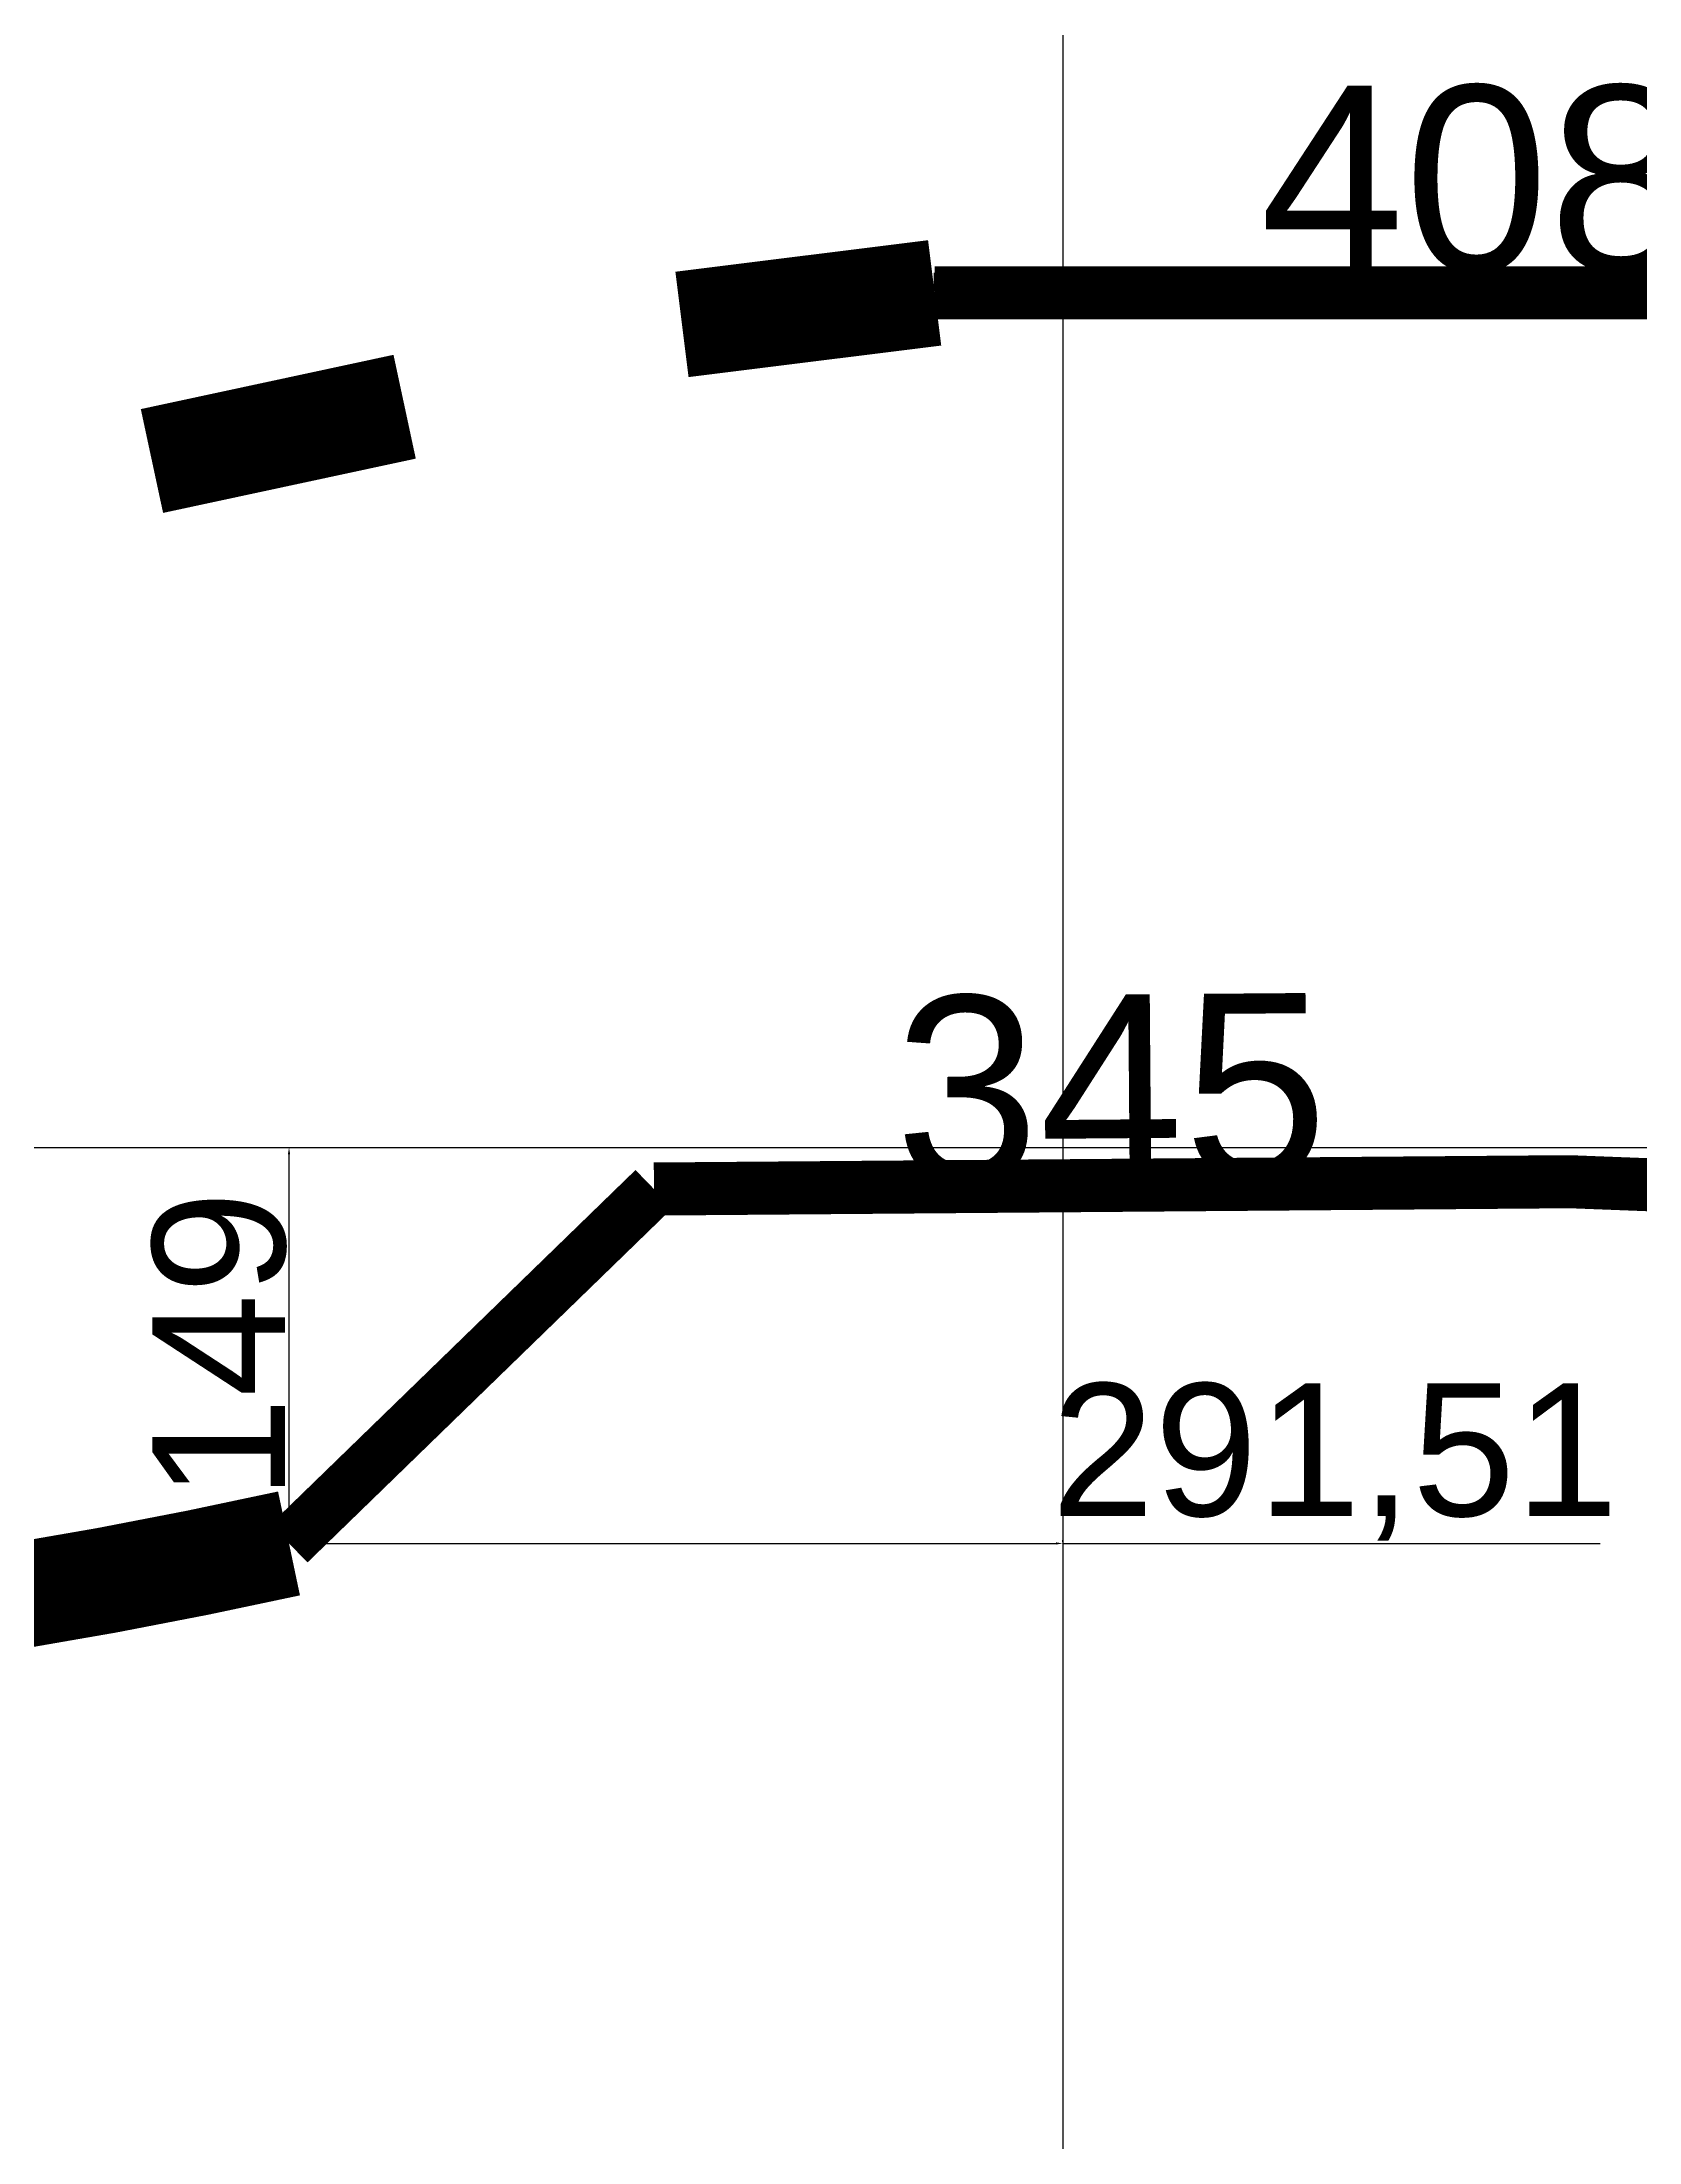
# Model space of a CAD drawing. Header units: millimetres. Extents: x 0 to 6090, y -6000 to 101.
# Drawn here: x 3815 to 4417, y -3375 to -2583 of the extents above; entities that cross this region are included whole.
import ezdxf

# ---------------------------------------------------------------- set-up
doc = ezdxf.new("R2010")
doc.units = ezdxf.units.MM
doc.layers.add('high_way', color=7, linetype='Continuous', lineweight=40)
doc.styles.get("Standard").update_dxf_attribs({"font": 'arial.ttf'})
doc.dimstyles.new('ISO-25', dxfattribs={"dimtxt": 2.5, "dimasz": 2.5, "dimexe": 1.25, "dimexo": 0.625, "dimtad": 1, "dimtxsty": 'Standard', "dimcen": 2.5, "dimadec": 0, "dimazin": 0, "dimtfac": 1, "dimtmove": 0, "dimatfit": 3, "dimfxl": 1, "dimarcsym": 0})

# ---------------------------------------------------------------- blocks, each defined once
blk = doc.blocks.new('*U1')
at = {"layer": 'Defpoints'}
blk.add_line((0, 3000), (0, -3000), dxfattribs=at)
blk = doc.blocks.new('*U2')
at = {"layer": 'Defpoints', "color": 0, "linetype": 'ByBlock', "lineweight": -2, "transparency": 16777216}
for p in [(4200, 20), (4200, 10), (4200, 0)]:
    blk.add_blockref('*U1', p, dxfattribs=at)
blk = doc.blocks.new('*U3')
at = {"layer": 'Defpoints'}
blk.add_line((-3000, 0), (3000, 0), dxfattribs=at)
blk = doc.blocks.new('*U4')
at = {"layer": 'Defpoints', "color": 0, "linetype": 'ByBlock', "lineweight": -2, "transparency": 16777216}
for p in [(0, 3000), (10, 3000), (20, 3000), (30, 3000), (40, 3000), (50, 3000), (60, 3000), (70, 3000), (80, 3000), (90, 3000)]:
    blk.add_blockref('*U3', p, dxfattribs=at)
blk = doc.blocks.new('*D72')
at = {"layer": 'Defpoints', "color": 0, "lineweight": -2, "transparency": 16777216}
for p, q in [((4388.5, -3012.89), (4048.5, -3015.61)), ((4391.01, -3013.5), (4391.01, -3014.12)), ((4046, -3016.26), (4046.01, -3016.88))]:
    blk.add_line(p, q, dxfattribs=at)
at = {"layer": 'Defpoints', "color": 0, "transparency": 16777216}
for p in [(4391, -3012.87), (4046, -3015.63), (4046, -3015.63)]:
    blk.add_point(p, dxfattribs=at)
for points in [[(4388.5, -3012.48), (4388.5, -3013.31), (4391, -3012.87)], [(4048.5, -3015.2), (4048.5, -3016.03), (4046, -3015.63)]]:
    blk.add_solid(points, dxfattribs=at)
at = {"layer": 'Defpoints', "color": 0, "transparency": 16777216, "insert": (4218.21, -2977.86), "char_height": 2.5, "attachment_point": 5, "rotation": 0.45836}
blk.add_mtext('{\\H28x;345}', dxfattribs=at)
blk = doc.blocks.new('*D73')
at = {"layer": 'Defpoints', "color": 0, "lineweight": -2, "transparency": 16777216}
for p, q in [((4151.75, -2677.38), (4151.75, -2670.5)), ((4557.5, -2671.75), (4154.25, -2671.75)), ((4560, -2677.38), (4560, -2670.5))]:
    blk.add_line(p, q, dxfattribs=at)
at = {"layer": 'Defpoints', "color": 0, "transparency": 16777216}
for p in [(4151.75, -2671.75), (4151.75, -2678), (4560, -2678)]:
    blk.add_point(p, dxfattribs=at)
for points in [[(4154.25, -2671.34), (4154.25, -2672.17), (4151.75, -2671.75)], [(4557.5, -2671.34), (4557.5, -2672.17), (4560, -2671.75)]]:
    blk.add_solid(points, dxfattribs=at)
at = {"layer": 'Defpoints', "color": 0, "transparency": 16777216, "insert": (4355.88, -2635.39), "char_height": 2.5, "attachment_point": 5}
blk.add_mtext('{\\H28x;408}', dxfattribs=at)
blk = doc.blocks.new('*D83')
at = {"layer": 'Defpoints', "color": 0, "lineweight": -2, "transparency": 16777216}
for p, q in [((3908.49, -3148.52), (3908.49, -3147.9)), ((4200, -3148.52), (4200, -3147.9)), ((3910.99, -3149.15), (4197.5, -3149.15)), ((4200, -3149.15), (4402.52, -3149.15))]:
    blk.add_line(p, q, dxfattribs=at)
at = {"layer": 'Defpoints', "color": 0, "transparency": 16777216}
for p in [(3908.49, -3149.15), (4200, -3149.15), (4200, -3149.15)]:
    blk.add_point(p, dxfattribs=at)
for points in [[(3910.99, -3148.73), (3910.99, -3149.57), (3908.49, -3149.15)], [(4197.5, -3148.73), (4197.5, -3149.57), (4200, -3149.15)]]:
    blk.add_solid(points, dxfattribs=at)
at = {"layer": 'Defpoints', "color": 0, "transparency": 16777216, "insert": (4302.51, -3118.48), "char_height": 2.5, "attachment_point": 5}
blk.add_mtext('{\\H20x;291,51}', dxfattribs=at)
blk = doc.blocks.new('*D84')
at = {"layer": 'Defpoints', "color": 0, "lineweight": -2, "transparency": 16777216}
for p, q in [((3908.49, -3146.65), (3908.49, -3002.5)), ((3909.11, -3000), (3909.74, -3000)), ((3909.11, -3149.15), (3909.74, -3149.15))]:
    blk.add_line(p, q, dxfattribs=at)
at = {"layer": 'Defpoints', "color": 0, "transparency": 16777216}
for p in [(3908.49, -3000), (3908.49, -3000), (3908.49, -3149.15)]:
    blk.add_point(p, dxfattribs=at)
for points in [[(3908.07, -3002.5), (3908.9, -3002.5), (3908.49, -3000)], [(3908.07, -3146.65), (3908.9, -3146.65), (3908.49, -3149.15)]]:
    blk.add_solid(points, dxfattribs=at)
at = {"layer": 'Defpoints', "color": 0, "transparency": 16777216, "insert": (3882.33, -3074.57), "char_height": 2.5, "attachment_point": 5, "rotation": 90}
blk.add_mtext('{\\H20x;149}', dxfattribs=at)

msp = doc.modelspace()

# ---------------------------------------------------------------- linework, layer by layer
at = {"layer": 'high_way'}
for points, const_width in [([(4056.54, -2689.888), (4151.753, -2678)], 40), ([(4151.753, -2678), (4560, -2678)], 20), ([(3856.842, -2741.347), (3952.054, -2720.895)], 40), ([(4046, -3015.632), (3908.485, -3149.149)], 20), ([(3771.862, -3174.071), (3805.508, -3168.998), (3839.642, -3163.072), (3874.041, -3156.415), (3908.485, -3149.149)], 40)]:
    msp.add_lwpolyline(points, dxfattribs=dict(at, const_width=const_width))
at = {"layer": 'high_way', "const_width": 20}
msp.add_lwpolyline([(4046, -3015.632), (4391, -3012.872, -0.4165586), (4895, -3512.856)], format="xyb", dxfattribs=at)

# ---------------------------------------------------------------- block references
at = {"layer": 'Defpoints'}
for name, p in [('*U2', (0, -3000)), ('*U4', (3000, -6000))]:
    msp.add_blockref(name, p, dxfattribs=at)

# ---------------------------------------------------------------- dimensions: what is measured, and where the dimension line sits
dim = msp.add_linear_dim(base=(4151.753, -2671.754), p1=(4560, -2678), p2=(4151.753, -2678), text='{\\H28x;408}', dimstyle='ISO-25', dxfattribs=at)
dim.commit()
dim.dimension.update_dxf_attribs({"geometry": '*D73', "text_midpoint": (4355.877, -2635.389)})
dim = msp.add_aligned_dim(p1=(4391, -3012.872), p2=(4046, -3015.632), distance=0, text='{\\H28x;345}', dimstyle='ISO-25', dxfattribs=at)
dim.commit()
dim.dimension.update_dxf_attribs({"geometry": '*D72', "text_midpoint": (4218.209, -2977.864)})
dim = msp.add_linear_dim(base=(3908.485, -3000), p1=(3908.485, -3149.149), p2=(3908.485, -3000), angle=90, text='{\\H20x;149}', dimstyle='ISO-25', dxfattribs=at)
dim.commit()
dim.dimension.update_dxf_attribs({"geometry": '*D84', "text_midpoint": (3882.331, -3074.575)})
dim = msp.add_linear_dim(base=(4200, -3149.1495), p1=(3908.4851, -3149.1495), p2=(4200, -3149.1495), text='{\\H20x;<>}', dimstyle='ISO-25', dxfattribs=at)
dim.commit()
dim.dimension.update_dxf_attribs({"geometry": '*D83', "text_midpoint": (4302.5111, -3149.1495), "dimtype": 160})

doc.saveas('drawing.dxf')
